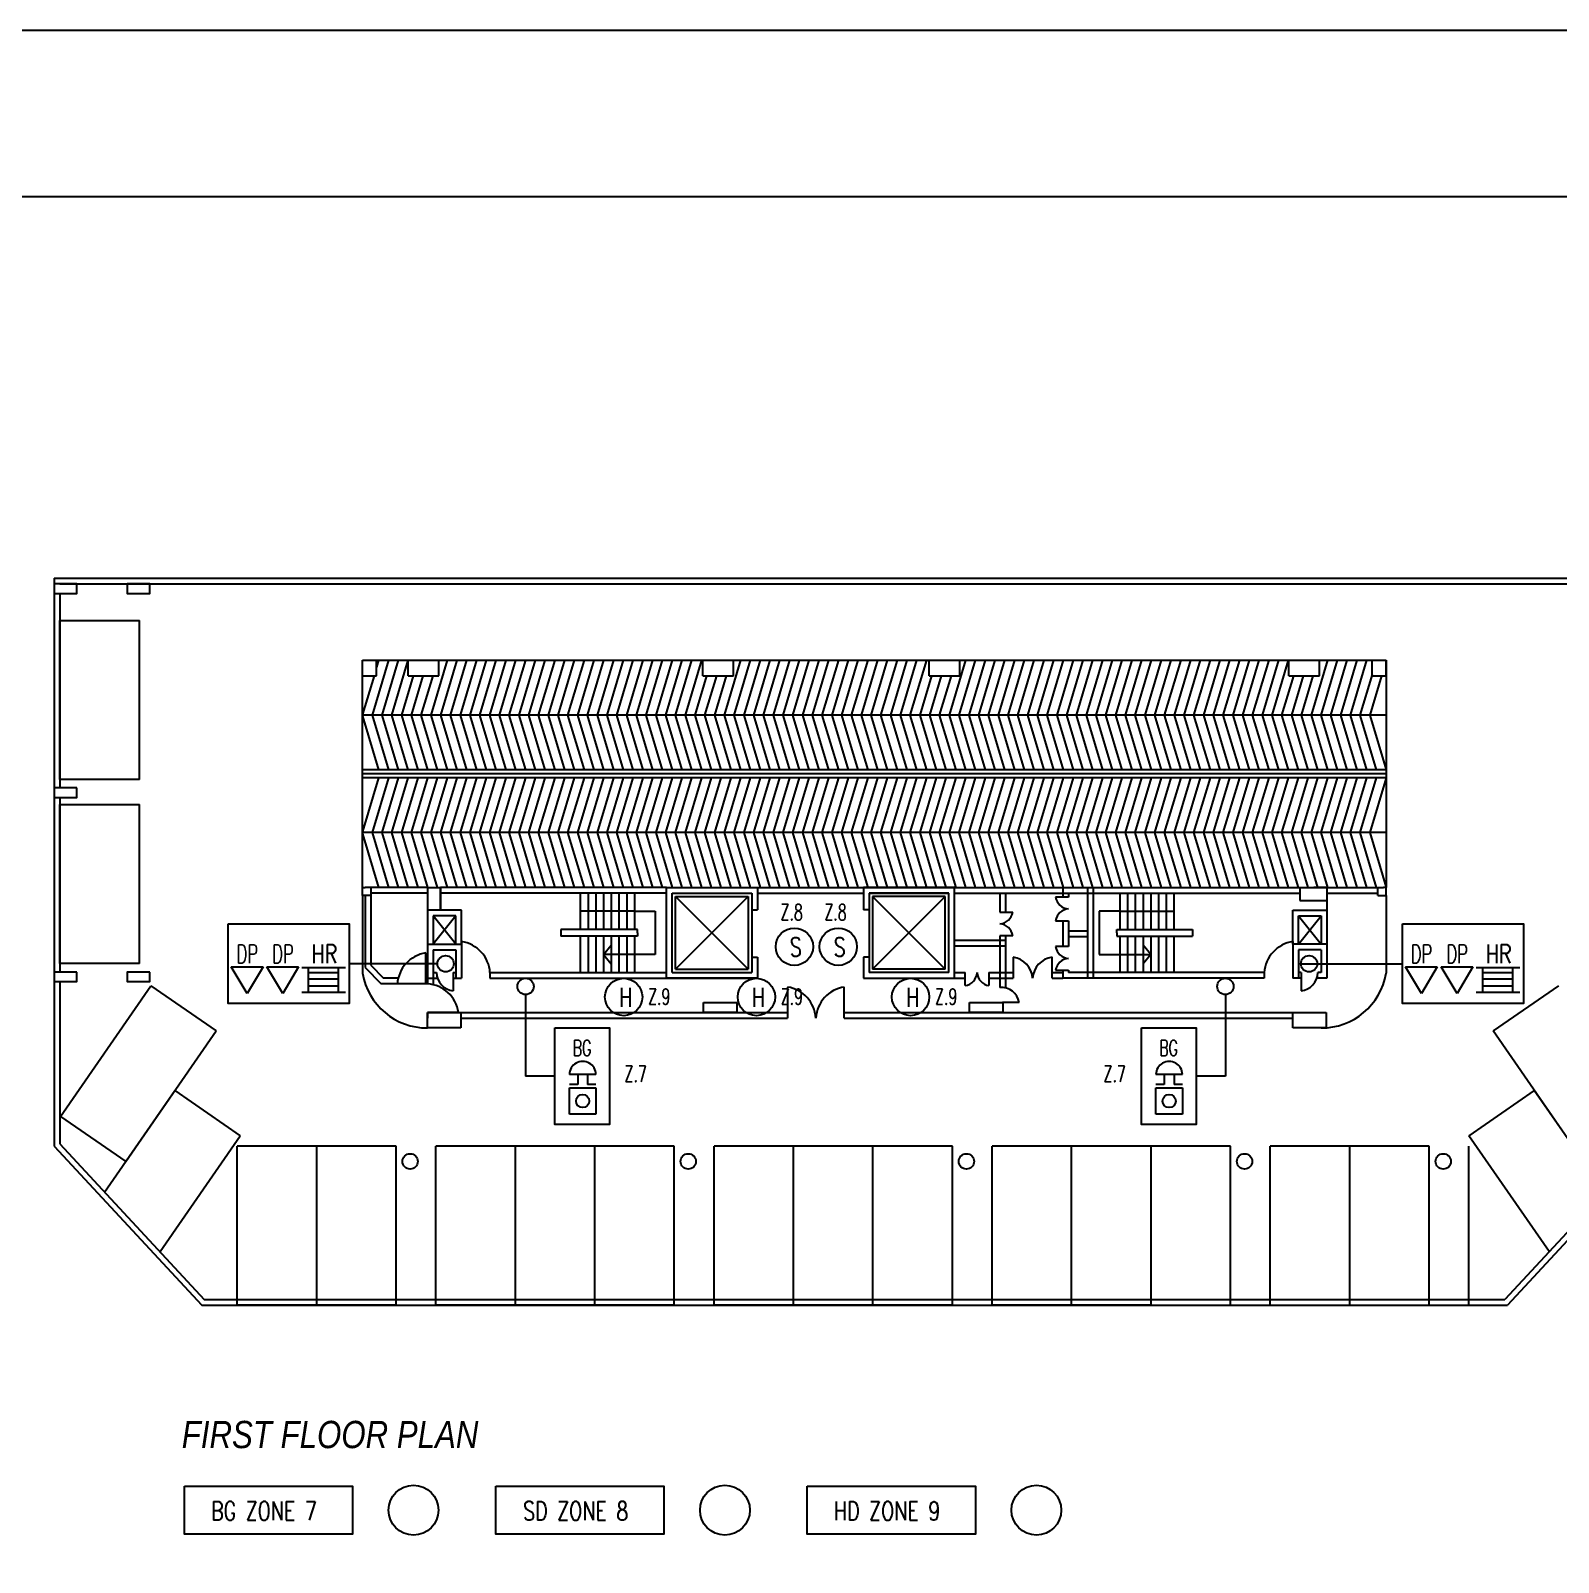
# Model space of a CAD drawing. Extents: x -212 to 1123, y -167 to 326.
# Drawn here: x 516.6 to 700.5, y 74 to 258.3 of the extents above; entities that cross this region are included whole.
import ezdxf

# ---------------------------------------------------------------- set-up
doc = ezdxf.new("R2010")
doc.units = 0
doc.layers.get('0').update_dxf_attribs({"linetype": 'CONTINUOUS'})
for name, color, linetype in [('BUILD', 8, 'CONTINUOUS'), ('FAPOINT', 1, 'CONTINUOUS'), ('FF_GRID_LINE', 8, 'CONTINUOUS'), ('MIMIC_SIZE', 7, 'CONTINUOUS'), ('TEXT', 8, 'CONTINUOUS')]:
    doc.layers.add(name, color=color, linetype=linetype)
doc.styles.add('ARIAL_NARROW_ITALIC', font='ARIALNI.TTF')
doc.styles.add('BADAI', font='romans.shx', dxfattribs={"width": 0.65})
doc.styles.add('PLOT02__REVB$0$NARROW', font='SIMPLEX', dxfattribs={"width": 0.75})

# ---------------------------------------------------------------- blocks, each defined once
blk = doc.blocks.new('D-433-1_MIMIC_SIZE_900_X_1')
at = {"layer": 'MIMIC_SIZE'}
for points in [[(3.62, 53.07), (868.62, 53.07), (868.62, 478.07), (3.62, 478.07)], [(23.62, 73.07), (848.62, 73.07), (848.62, 458.07), (23.62, 458.07)]]:
    blk.add_lwpolyline(points, close=True, dxfattribs=at)

msp = doc.modelspace()

# ---------------------------------------------------------------- linework, layer by layer
at = {"color": 1}
for p, q in [((540.727, 145.632, 16734.629), (544.545, 145.643, 16734.629)), ((544.545, 145.643, 16734.629), (542.632, 142.456, 16734.629)), ((545.02, 145.632, 16734.629), (548.838, 145.643, 16734.629)), ((548.838, 145.643, 16734.629), (546.926, 142.456, 16734.629)), ((682.096, 145.632, 16734.629), (685.914, 145.643, 16734.629)), ((685.914, 145.643, 16734.629), (684.001, 142.456, 16734.629)), ((686.389, 145.632, 16734.629), (690.207, 145.643, 16734.629)), ((690.207, 145.643, 16734.629), (688.295, 142.456, 16734.629)), ((542.632, 142.456, 16734.629), (540.727, 145.632, 16734.629)), ((546.926, 142.456, 16734.629), (545.02, 145.632, 16734.629)), ((684.001, 142.456, 16734.629), (682.096, 145.632, 16734.629)), ((688.295, 142.456, 16734.629), (686.389, 145.632, 16734.629)), ((581.432, 127.908, 16734.629), (581.435, 131.09, 16734.629)), ((582.43, 131.486, 16734.629), (581.435, 131.487, 16734.629)), ((581.435, 131.09, 16734.629), (584.616, 131.086, 16734.629)), ((584.618, 132.677, 16734.629), (581.437, 132.68, 16734.629)), ((582.431, 132.679, 16734.629), (582.43, 131.486, 16734.629)), ((583.624, 132.678, 16734.629), (583.623, 131.485, 16734.629)), ((584.617, 131.484, 16734.629), (583.623, 131.485, 16734.629)), ((584.616, 131.086, 16734.629), (584.613, 127.905, 16734.629)), ((652.048, 127.908, 16734.629), (652.051, 131.09, 16734.629)), ((653.045, 131.486, 16734.629), (652.051, 131.487, 16734.629)), ((652.051, 131.09, 16734.629), (655.232, 131.086, 16734.629)), ((655.234, 132.677, 16734.629), (652.053, 132.68, 16734.629)), ((653.047, 132.679, 16734.629), (653.045, 131.486, 16734.629)), ((654.24, 132.678, 16734.629), (654.239, 131.485, 16734.629)), ((655.233, 131.484, 16734.629), (654.239, 131.485, 16734.629)), ((655.232, 131.086, 16734.629), (655.229, 127.905, 16734.629))]:
    msp.add_line(p, q, dxfattribs=at)
for points in [[(540.36, 150.818), (554.921, 150.818), (554.921, 141.216), (540.36, 141.216)], [(681.73, 150.818), (696.29, 150.818), (696.29, 141.216), (681.73, 141.216)], [(579.677, 138.309), (586.268, 138.309), (586.268, 126.668), (579.677, 126.668)], [(650.293, 138.309), (656.884, 138.309), (656.884, 126.668), (650.293, 126.668)]]:
    msp.add_lwpolyline(points, close=True, dxfattribs=at)
at = {"color": 7, "linetype": 'BYBLOCK'}
for points in [[(535.079, 83.144), (555.328, 83.144), (555.328, 77.358), (535.079, 77.358)], [(572.573, 83.144), (592.822, 83.144), (592.822, 77.358), (572.573, 77.358)], [(610.067, 83.144), (630.316, 83.144), (630.316, 77.358), (610.067, 77.358)]]:
    msp.add_lwpolyline(points, close=True, dxfattribs=at)
at = {"color": 1, "linetype": 'BYBLOCK'}
for centre, radius in [((608.52, 148.07), 2.25), ((613.799, 148.07), 2.25), ((566.535, 146.017), 0.982), ((670.48, 146.017), 0.982), ((576.156, 143.286), 0.982), ((587.967, 142.018), 2.25), ((603.948, 142.018), 2.25), ((622.515, 142.018), 2.25), ((660.405, 143.286), 0.982), ((562.665, 80.251), 3), ((600.159, 80.251), 3), ((637.653, 80.251), 3)]:
    msp.add_circle(centre, radius, dxfattribs=at)
at = {"color": 1}
for centre in [(583.024, 129.497, 16734.629), (653.64, 129.497, 16734.629)]:
    msp.add_circle(centre, 0.795, dxfattribs=at)
for centre in [(583.027, 132.679, 16734.629), (653.643, 132.679, 16734.629)]:
    msp.add_arc(centre, 1.591, 359.93967, 179.93967, dxfattribs=at)
at = {"layer": 'FAPOINT', "color": 1, "linetype": 'BYBLOCK'}
for p, q in [((549.239, 145.572, 16734.629), (554.497, 145.572, 16734.629)), ((550.022, 142.602, 16734.629), (550.022, 145.572, 16734.629)), ((550.022, 144.963, 16734.629), (553.647, 144.963, 16734.629)), ((550.022, 144.197, 16734.629), (553.647, 144.197, 16734.629)), ((553.647, 142.602, 16734.629), (553.647, 145.572, 16734.629)), ((690.608, 145.572, 16734.629), (695.866, 145.572, 16734.629)), ((691.391, 142.602, 16734.629), (691.391, 145.572, 16734.629)), ((691.391, 144.963, 16734.629), (695.016, 144.963, 16734.629)), ((691.391, 144.197, 16734.629), (695.016, 144.197, 16734.629)), ((695.016, 142.602, 16734.629), (695.016, 145.572, 16734.629)), ((549.239, 142.602, 16734.629), (554.497, 142.602, 16734.629)), ((550.022, 143.368, 16734.629), (553.647, 143.368, 16734.629)), ((690.608, 142.602, 16734.629), (695.866, 142.602, 16734.629)), ((691.391, 143.368, 16734.629), (695.016, 143.368, 16734.629))]:
    msp.add_line(p, q, dxfattribs=at)
at = {"layer": 'FF_GRID_LINE', "color": 1}
for p, q in [((584.613, 127.905, 16734.629), (581.432, 127.908, 16734.629)), ((655.229, 127.905, 16734.629), (652.048, 127.908, 16734.629))]:
    msp.add_line(p, q, dxfattribs=at)
at = {"layer": 'MIMIC_SIZE'}
for p, q in [((519.413, 192.418), (519.413, 124.078)), ((519.413, 192.418), (712.131, 192.418)), ((520.097, 191.734), (711.448, 191.734)), ((520.097, 190.585), (520.097, 167.172)), ((520.097, 190.585), (520.097, 167.172)), ((520.097, 168.209), (520.097, 187.344)), ((520.097, 187.344), (529.664, 187.344)), ((529.664, 168.209), (529.664, 187.344)), ((529.664, 168.209), (529.664, 187.344)), ((529.664, 168.209), (529.664, 187.344)), ((556.532, 155.202), (556.532, 182.538)), ((556.532, 182.538), (679.753, 182.538)), ((559.643, 182.538), (557.673, 175.943)), ((558.466, 182.538), (558.222, 181.721)), ((558.222, 180.681), (558.222, 182.538)), ((560.821, 182.538), (558.85, 175.943)), ((561.999, 182.538), (560.028, 175.943)), ((561.999, 182.538), (560.028, 175.943)), ((562.017, 180.681), (562.017, 182.538)), ((566.709, 182.538), (564.738, 175.943)), ((565.694, 180.681), (565.694, 182.538)), ((567.886, 182.538), (565.915, 175.943)), ((567.886, 182.538), (565.915, 175.943)), ((569.064, 182.538), (567.093, 175.943)), ((570.241, 182.538), (568.271, 175.943)), ((571.419, 182.538), (569.448, 175.943)), ((572.596, 182.538), (570.626, 175.943)), ((573.774, 182.538), (571.803, 175.943)), ((574.952, 182.538), (572.981, 175.943)), ((576.129, 182.538), (574.158, 175.943)), ((577.307, 182.538), (575.336, 175.943)), ((578.484, 182.538), (576.513, 175.943)), ((579.662, 182.538), (577.691, 175.943)), ((579.662, 182.538), (577.691, 175.943)), ((580.839, 182.538), (578.868, 175.943)), ((582.017, 182.538), (580.046, 175.943)), ((583.194, 182.538), (581.224, 175.943)), ((584.372, 182.538), (582.401, 175.943)), ((585.549, 182.538), (583.579, 175.943)), ((585.549, 182.538), (583.579, 175.943)), ((586.727, 182.538), (584.756, 175.943)), ((587.905, 182.538), (585.934, 175.943)), ((589.082, 182.538), (587.111, 175.943)), ((590.26, 182.538), (588.289, 175.943)), ((591.437, 182.538), (589.466, 175.943)), ((592.615, 182.538), (590.644, 175.943)), ((593.792, 182.538), (591.821, 175.943)), ((594.97, 182.538), (592.999, 175.943)), ((596.147, 182.538), (594.176, 175.943)), ((597.325, 182.538), (595.354, 175.943)), ((597.325, 182.538), (595.354, 175.943)), ((597.503, 180.681), (597.503, 182.538)), ((602.035, 182.538), (600.064, 175.943)), ((601.18, 180.681), (601.18, 182.538)), ((603.213, 182.538), (601.242, 175.943)), ((603.213, 182.538), (601.242, 175.943)), ((604.39, 182.538), (602.419, 175.943)), ((605.568, 182.538), (603.597, 175.943)), ((606.745, 182.538), (604.774, 175.943)), ((607.923, 182.538), (605.952, 175.943)), ((609.1, 182.538), (607.129, 175.943)), ((610.278, 182.538), (608.307, 175.943)), ((611.455, 182.538), (609.485, 175.943)), ((612.633, 182.538), (610.662, 175.943)), ((613.811, 182.538), (611.84, 175.943)), ((614.988, 182.538), (613.017, 175.943)), ((614.988, 182.538), (613.017, 175.943)), ((616.166, 182.538), (614.195, 175.943)), ((617.343, 182.538), (615.372, 175.943)), ((618.521, 182.538), (616.55, 175.943)), ((619.698, 182.538), (617.727, 175.943)), ((620.876, 182.538), (618.905, 175.943)), ((620.876, 182.538), (618.905, 175.943)), ((622.053, 182.538), (620.082, 175.943)), ((623.231, 182.538), (621.26, 175.943)), ((624.408, 182.538), (622.438, 175.943)), ((624.757, 180.681), (624.757, 182.538)), ((629.119, 182.538), (627.148, 175.943)), ((630.296, 182.538), (628.325, 175.943)), ((628.434, 180.681), (628.434, 182.538)), ((631.474, 182.538), (629.503, 175.943)), ((632.651, 182.538), (630.68, 175.943)), ((632.651, 182.538), (630.68, 175.943)), ((633.829, 182.538), (631.858, 175.943)), ((635.006, 182.538), (633.035, 175.943)), ((636.184, 182.538), (634.213, 175.943)), ((637.361, 182.538), (635.391, 175.943)), ((638.539, 182.538), (636.568, 175.943)), ((638.539, 182.538), (636.568, 175.943)), ((639.716, 182.538), (637.746, 175.943)), ((640.894, 182.538), (638.923, 175.943)), ((642.072, 182.538), (640.101, 175.943)), ((643.249, 182.538), (641.278, 175.943)), ((644.427, 182.538), (642.456, 175.943)), ((645.604, 182.538), (643.633, 175.943)), ((646.782, 182.538), (644.811, 175.943)), ((647.959, 182.538), (645.988, 175.943)), ((649.137, 182.538), (647.166, 175.943)), ((650.314, 182.538), (648.344, 175.943)), ((650.314, 182.538), (648.344, 175.943)), ((651.492, 182.538), (649.521, 175.943)), ((652.669, 182.538), (650.699, 175.943)), ((653.847, 182.538), (651.876, 175.943)), ((655.025, 182.538), (653.054, 175.943)), ((656.202, 182.538), (654.231, 175.943)), ((656.202, 182.538), (654.231, 175.943)), ((657.38, 182.538), (655.409, 175.943)), ((658.557, 182.538), (656.586, 175.943)), ((659.735, 182.538), (657.764, 175.943)), ((660.912, 182.538), (658.941, 175.943)), ((662.09, 182.538), (660.119, 175.943)), ((663.267, 182.538), (661.297, 175.943)), ((664.445, 182.538), (662.474, 175.943)), ((665.622, 182.538), (663.652, 175.943)), ((666.8, 182.538), (664.829, 175.943)), ((667.978, 182.538), (666.007, 175.943)), ((667.978, 182.538), (666.007, 175.943)), ((668.057, 180.681), (668.057, 182.538)), ((672.688, 182.538), (670.717, 175.943)), ((671.734, 180.681), (671.734, 182.538)), ((673.865, 182.538), (671.894, 175.943)), ((673.865, 182.538), (671.894, 175.943)), ((675.043, 182.538), (673.072, 175.943)), ((676.22, 182.538), (674.249, 175.943)), ((677.398, 182.538), (675.427, 175.943)), ((678.063, 180.681), (678.063, 182.538)), ((679.753, 182.538), (679.753, 155.202)), ((679.753, 180.681), (679.753, 182.538)), ((556.532, 180.681), (558.222, 180.681)), ((557.911, 180.681), (556.532, 176.067)), ((562.621, 180.681), (561.205, 175.943)), ((562.017, 180.681), (565.694, 180.681)), ((563.799, 180.681), (562.383, 175.943)), ((564.976, 180.681), (563.56, 175.943)), ((597.947, 180.681), (596.532, 175.943)), ((597.503, 180.681), (601.18, 180.681)), ((599.125, 180.681), (597.709, 175.943)), ((600.302, 180.681), (598.887, 175.943)), ((625.031, 180.681), (623.615, 175.943)), ((624.757, 180.681), (628.434, 180.681)), ((626.208, 180.681), (624.793, 175.943)), ((627.386, 180.681), (625.97, 175.943)), ((668.6, 180.681), (667.184, 175.943)), ((668.057, 180.681), (671.734, 180.681)), ((669.778, 180.681), (668.362, 175.943)), ((670.955, 180.681), (669.539, 175.943)), ((678.063, 180.825), (676.605, 175.943)), ((679.198, 180.681), (677.782, 175.943)), ((678.063, 180.681), (679.753, 180.681)), ((679.753, 175.943), (556.532, 175.943)), ((556.532, 175.82), (558.466, 169.349)), ((557.673, 175.943), (559.643, 169.349)), ((558.85, 175.943), (560.821, 169.349)), ((560.028, 175.943), (561.999, 169.349)), ((560.028, 175.943), (561.999, 169.349)), ((561.205, 175.943), (563.176, 169.349)), ((562.383, 175.943), (564.354, 169.349)), ((563.56, 175.943), (565.531, 169.349)), ((564.738, 175.943), (566.709, 169.349)), ((565.915, 175.943), (567.886, 169.349)), ((565.915, 175.943), (567.886, 169.349)), ((567.093, 175.943), (569.064, 169.349)), ((568.271, 175.943), (570.241, 169.349)), ((569.448, 175.943), (571.419, 169.349)), ((570.626, 175.943), (572.596, 169.349)), ((571.803, 175.943), (573.774, 169.349)), ((572.981, 175.943), (574.952, 169.349)), ((574.158, 175.943), (576.129, 169.349)), ((575.336, 175.943), (577.307, 169.349)), ((576.513, 175.943), (578.484, 169.349)), ((577.691, 175.943), (579.662, 169.349)), ((577.691, 175.943), (579.662, 169.349)), ((578.868, 175.943), (580.839, 169.349)), ((580.046, 175.943), (582.017, 169.349)), ((581.224, 175.943), (583.194, 169.349)), ((582.401, 175.943), (584.372, 169.349)), ((583.579, 175.943), (585.549, 169.349)), ((583.579, 175.943), (585.549, 169.349)), ((584.756, 175.943), (586.727, 169.349)), ((585.934, 175.943), (587.905, 169.349)), ((587.111, 175.943), (589.082, 169.349)), ((588.289, 175.943), (590.26, 169.349)), ((589.466, 175.943), (591.437, 169.349)), ((590.644, 175.943), (592.615, 169.349)), ((591.821, 175.943), (593.792, 169.349)), ((592.999, 175.943), (594.97, 169.349)), ((594.176, 175.943), (596.147, 169.349)), ((595.354, 175.943), (597.325, 169.349)), ((595.354, 175.943), (597.325, 169.349)), ((596.532, 175.943), (598.502, 169.349)), ((597.709, 175.943), (599.68, 169.349)), ((598.887, 175.943), (600.858, 169.349)), ((600.064, 175.943), (602.035, 169.349)), ((601.242, 175.943), (603.213, 169.349)), ((601.242, 175.943), (603.213, 169.349)), ((602.419, 175.943), (604.39, 169.349)), ((603.597, 175.943), (605.568, 169.349)), ((604.774, 175.943), (606.745, 169.349)), ((605.952, 175.943), (607.923, 169.349)), ((607.129, 175.943), (609.1, 169.349)), ((608.307, 175.943), (610.278, 169.349)), ((609.485, 175.943), (611.455, 169.349)), ((610.662, 175.943), (612.633, 169.349)), ((611.84, 175.943), (613.811, 169.349)), ((613.017, 175.943), (614.988, 169.349)), ((613.017, 175.943), (614.988, 169.349)), ((614.195, 175.943), (616.166, 169.349)), ((615.372, 175.943), (617.343, 169.349)), ((616.55, 175.943), (618.521, 169.349)), ((617.727, 175.943), (619.698, 169.349)), ((618.905, 175.943), (620.876, 169.349)), ((618.905, 175.943), (620.876, 169.349)), ((620.082, 175.943), (622.053, 169.349)), ((621.26, 175.943), (623.231, 169.349)), ((622.438, 175.943), (624.408, 169.349)), ((623.615, 175.943), (625.586, 169.349)), ((624.793, 175.943), (626.763, 169.349)), ((625.97, 175.943), (627.941, 169.349)), ((627.148, 175.943), (629.119, 169.349)), ((628.325, 175.943), (630.296, 169.349)), ((629.503, 175.943), (631.474, 169.349)), ((630.68, 175.943), (632.651, 169.349)), ((630.68, 175.943), (632.651, 169.349)), ((631.858, 175.943), (633.829, 169.349)), ((633.035, 175.943), (635.006, 169.349)), ((634.213, 175.943), (636.184, 169.349)), ((635.391, 175.943), (637.361, 169.349)), ((636.568, 175.943), (638.539, 169.349)), ((636.568, 175.943), (638.539, 169.349)), ((637.746, 175.943), (639.716, 169.349)), ((638.923, 175.943), (640.894, 169.349)), ((640.101, 175.943), (642.072, 169.349)), ((641.278, 175.943), (643.249, 169.349)), ((642.456, 175.943), (644.427, 169.349)), ((643.633, 175.943), (645.604, 169.349)), ((644.811, 175.943), (646.782, 169.349)), ((645.988, 175.943), (647.959, 169.349)), ((647.166, 175.943), (649.137, 169.349)), ((648.344, 175.943), (650.314, 169.349)), ((648.344, 175.943), (650.314, 169.349)), ((649.521, 175.943), (651.492, 169.349)), ((650.699, 175.943), (652.669, 169.349)), ((651.876, 175.943), (653.847, 169.349)), ((653.054, 175.943), (655.025, 169.349)), ((654.231, 175.943), (656.202, 169.349)), ((654.231, 175.943), (656.202, 169.349)), ((655.409, 175.943), (657.38, 169.349)), ((656.586, 175.943), (658.557, 169.349)), ((657.764, 175.943), (659.735, 169.349)), ((658.941, 175.943), (660.912, 169.349)), ((660.119, 175.943), (662.09, 169.349)), ((661.297, 175.943), (663.267, 169.349)), ((662.474, 175.943), (664.445, 169.349)), ((663.652, 175.943), (665.622, 169.349)), ((664.829, 175.943), (666.8, 169.349)), ((666.007, 175.943), (667.978, 169.349)), ((666.007, 175.943), (667.978, 169.349)), ((667.184, 175.943), (669.155, 169.349)), ((668.362, 175.943), (670.333, 169.349)), ((669.539, 175.943), (671.51, 169.349)), ((670.717, 175.943), (672.688, 169.349)), ((671.894, 175.943), (673.865, 169.349)), ((671.894, 175.943), (673.865, 169.349)), ((673.072, 175.943), (675.043, 169.349)), ((674.249, 175.943), (676.22, 169.349)), ((675.427, 175.943), (677.398, 169.349)), ((676.605, 175.943), (678.575, 169.349)), ((677.782, 175.943), (679.753, 169.349)), ((529.664, 168.209), (520.097, 168.209)), ((679.753, 169.349), (556.532, 169.349)), ((679.753, 168.87), (556.532, 168.87)), ((679.753, 168.392), (556.532, 168.392)), ((558.466, 168.392), (556.532, 161.92)), ((559.643, 168.392), (557.673, 161.797)), ((560.821, 168.392), (558.85, 161.797)), ((561.999, 168.392), (560.028, 161.797)), ((561.999, 168.392), (560.028, 161.797)), ((563.176, 168.392), (561.205, 161.797)), ((564.354, 168.392), (562.383, 161.797)), ((565.531, 168.392), (563.56, 161.797)), ((566.709, 168.392), (564.738, 161.797)), ((567.886, 168.392), (565.915, 161.797)), ((567.886, 168.392), (565.915, 161.797)), ((569.064, 168.392), (567.093, 161.797)), ((570.241, 168.392), (568.271, 161.797)), ((571.419, 168.392), (569.448, 161.797)), ((572.596, 168.392), (570.626, 161.797)), ((573.774, 168.392), (571.803, 161.797)), ((574.952, 168.392), (572.981, 161.797)), ((576.129, 168.392), (574.158, 161.797)), ((577.307, 168.392), (575.336, 161.797)), ((578.484, 168.392), (576.513, 161.797)), ((579.662, 168.392), (577.691, 161.797)), ((579.662, 168.392), (577.691, 161.797)), ((580.839, 168.392), (578.868, 161.797)), ((582.017, 168.392), (580.046, 161.797)), ((583.194, 168.392), (581.224, 161.797)), ((584.372, 168.392), (582.401, 161.797)), ((585.549, 168.392), (583.579, 161.797)), ((585.549, 168.392), (583.579, 161.797)), ((586.727, 168.392), (584.756, 161.797)), ((587.905, 168.392), (585.934, 161.797)), ((589.082, 168.392), (587.111, 161.797)), ((590.26, 168.392), (588.289, 161.797)), ((591.437, 168.392), (589.466, 161.797)), ((592.615, 168.392), (590.644, 161.797)), ((593.792, 168.392), (591.821, 161.797)), ((594.97, 168.392), (592.999, 161.797)), ((596.147, 168.392), (594.176, 161.797)), ((597.325, 168.392), (595.354, 161.797)), ((597.325, 168.392), (595.354, 161.797)), ((598.502, 168.392), (596.532, 161.797)), ((599.68, 168.392), (597.709, 161.797)), ((600.858, 168.392), (598.887, 161.797)), ((602.035, 168.392), (600.064, 161.797)), ((603.213, 168.392), (601.242, 161.797)), ((603.213, 168.392), (601.242, 161.797)), ((604.39, 168.392), (602.419, 161.797)), ((605.568, 168.392), (603.597, 161.797)), ((606.745, 168.392), (604.774, 161.797)), ((607.923, 168.392), (605.952, 161.797)), ((609.1, 168.392), (607.129, 161.797)), ((610.278, 168.392), (608.307, 161.797)), ((611.455, 168.392), (609.485, 161.797)), ((612.633, 168.392), (610.662, 161.797)), ((613.811, 168.392), (611.84, 161.797)), ((614.988, 168.392), (613.017, 161.797)), ((614.988, 168.392), (613.017, 161.797)), ((616.166, 168.392), (614.195, 161.797)), ((617.343, 168.392), (615.372, 161.797)), ((618.521, 168.392), (616.55, 161.797)), ((619.698, 168.392), (617.727, 161.797)), ((620.876, 168.392), (618.905, 161.797)), ((620.876, 168.392), (618.905, 161.797)), ((622.053, 168.392), (620.082, 161.797)), ((623.231, 168.392), (621.26, 161.797)), ((624.408, 168.392), (622.438, 161.797)), ((625.586, 168.392), (623.615, 161.797)), ((626.763, 168.392), (624.793, 161.797)), ((627.941, 168.392), (625.97, 161.797)), ((629.119, 168.392), (627.148, 161.797)), ((630.296, 168.392), (628.325, 161.797)), ((631.474, 168.392), (629.503, 161.797)), ((632.651, 168.392), (630.68, 161.797)), ((632.651, 168.392), (630.68, 161.797)), ((633.829, 168.392), (631.858, 161.797)), ((635.006, 168.392), (633.035, 161.797)), ((636.184, 168.392), (634.213, 161.797)), ((637.361, 168.392), (635.391, 161.797)), ((638.539, 168.392), (636.568, 161.797)), ((638.539, 168.392), (636.568, 161.797)), ((639.716, 168.392), (637.746, 161.797)), ((640.894, 168.392), (638.923, 161.797)), ((642.072, 168.392), (640.101, 161.797)), ((643.249, 168.392), (641.278, 161.797)), ((644.427, 168.392), (642.456, 161.797)), ((645.604, 168.392), (643.633, 161.797)), ((646.782, 168.392), (644.811, 161.797)), ((647.959, 168.392), (645.988, 161.797)), ((649.137, 168.392), (647.166, 161.797)), ((650.314, 168.392), (648.344, 161.797)), ((650.314, 168.392), (648.344, 161.797)), ((651.492, 168.392), (649.521, 161.797)), ((652.669, 168.392), (650.699, 161.797)), ((653.847, 168.392), (651.876, 161.797)), ((655.025, 168.392), (653.054, 161.797)), ((656.202, 168.392), (654.231, 161.797)), ((656.202, 168.392), (654.231, 161.797)), ((657.38, 168.392), (655.409, 161.797)), ((658.557, 168.392), (656.586, 161.797)), ((659.735, 168.392), (657.764, 161.797)), ((660.912, 168.392), (658.941, 161.797)), ((662.09, 168.392), (660.119, 161.797)), ((663.267, 168.392), (661.297, 161.797)), ((664.445, 168.392), (662.474, 161.797)), ((665.622, 168.392), (663.652, 161.797)), ((666.8, 168.392), (664.829, 161.797)), ((667.978, 168.392), (666.007, 161.797)), ((667.978, 168.392), (666.007, 161.797)), ((669.155, 168.392), (667.184, 161.797)), ((670.333, 168.392), (668.362, 161.797)), ((671.51, 168.392), (669.539, 161.797)), ((672.688, 168.392), (670.717, 161.797)), ((673.865, 168.392), (671.894, 161.797)), ((673.865, 168.392), (671.894, 161.797)), ((675.043, 168.392), (673.072, 161.797)), ((676.22, 168.392), (674.249, 161.797)), ((677.398, 168.392), (675.427, 161.797)), ((678.575, 168.392), (676.605, 161.797)), ((679.753, 168.392), (677.782, 161.797)), ((679.753, 168.392), (679.753, 155.202)), ((520.097, 166.014), (520.097, 151.762)), ((520.097, 166.014), (520.097, 145.022)), ((520.097, 146.059), (520.097, 165.194)), ((520.097, 165.194), (529.664, 165.194)), ((529.664, 146.059), (529.664, 165.194)), ((529.664, 146.059), (529.664, 165.194)), ((529.664, 146.059), (529.664, 165.194)), ((679.753, 161.797), (556.532, 161.797)), ((556.532, 161.674), (558.466, 155.202)), ((557.673, 161.797), (559.643, 155.202)), ((558.85, 161.797), (560.821, 155.202)), ((560.028, 161.797), (561.999, 155.202)), ((560.028, 161.797), (561.999, 155.202)), ((561.205, 161.797), (563.176, 155.202)), ((562.383, 161.797), (564.354, 155.202)), ((563.56, 161.797), (565.531, 155.202)), ((564.738, 161.797), (566.709, 155.202)), ((565.915, 161.797), (567.886, 155.202)), ((565.915, 161.797), (567.886, 155.202)), ((567.093, 161.797), (569.064, 155.202)), ((568.271, 161.797), (570.241, 155.202)), ((569.448, 161.797), (571.419, 155.202)), ((570.626, 161.797), (572.596, 155.202)), ((571.803, 161.797), (573.774, 155.202)), ((572.981, 161.797), (574.952, 155.202)), ((574.158, 161.797), (576.129, 155.202)), ((575.336, 161.797), (577.307, 155.202)), ((576.513, 161.797), (578.484, 155.202)), ((577.691, 161.797), (579.662, 155.202)), ((577.691, 161.797), (579.662, 155.202)), ((578.868, 161.797), (580.839, 155.202)), ((580.046, 161.797), (582.017, 155.202)), ((581.224, 161.797), (583.194, 155.202)), ((582.401, 161.797), (584.372, 155.202)), ((583.579, 161.797), (585.549, 155.202)), ((583.579, 161.797), (585.549, 155.202)), ((584.756, 161.797), (586.727, 155.202)), ((585.934, 161.797), (587.905, 155.202)), ((587.111, 161.797), (589.082, 155.202)), ((588.289, 161.797), (590.26, 155.202)), ((589.466, 161.797), (591.437, 155.202)), ((590.644, 161.797), (592.615, 155.202)), ((591.821, 161.797), (593.792, 155.202)), ((592.999, 161.797), (594.97, 155.202)), ((594.176, 161.797), (596.147, 155.202)), ((595.354, 161.797), (597.325, 155.202)), ((595.354, 161.797), (597.325, 155.202)), ((596.532, 161.797), (598.502, 155.202)), ((597.709, 161.797), (599.68, 155.202)), ((598.887, 161.797), (600.858, 155.202)), ((600.064, 161.797), (602.035, 155.202)), ((601.242, 161.797), (603.213, 155.202)), ((601.242, 161.797), (603.213, 155.202)), ((602.419, 161.797), (604.39, 155.202)), ((603.597, 161.797), (605.568, 155.202)), ((604.774, 161.797), (606.745, 155.202)), ((605.952, 161.797), (607.923, 155.202)), ((607.129, 161.797), (609.1, 155.202)), ((608.307, 161.797), (610.278, 155.202)), ((609.485, 161.797), (611.455, 155.202)), ((610.662, 161.797), (612.633, 155.202)), ((611.84, 161.797), (613.811, 155.202)), ((613.017, 161.797), (614.988, 155.202)), ((613.017, 161.797), (614.988, 155.202)), ((614.195, 161.797), (616.166, 155.202)), ((615.372, 161.797), (617.343, 155.202)), ((616.55, 161.797), (618.521, 155.202)), ((617.727, 161.797), (619.698, 155.202)), ((618.905, 161.797), (620.876, 155.202)), ((618.905, 161.797), (620.876, 155.202)), ((620.082, 161.797), (622.053, 155.202)), ((621.26, 161.797), (623.231, 155.202)), ((622.438, 161.797), (624.408, 155.202)), ((623.615, 161.797), (625.586, 155.202)), ((624.793, 161.797), (626.763, 155.202)), ((625.97, 161.797), (627.941, 155.202)), ((627.148, 161.797), (629.119, 155.202)), ((628.325, 161.797), (630.296, 155.202)), ((629.503, 161.797), (631.474, 155.202)), ((630.68, 161.797), (632.651, 155.202)), ((630.68, 161.797), (632.651, 155.202)), ((631.858, 161.797), (633.829, 155.202)), ((633.035, 161.797), (635.006, 155.202)), ((634.213, 161.797), (636.184, 155.202)), ((635.391, 161.797), (637.361, 155.202)), ((636.568, 161.797), (638.539, 155.202)), ((636.568, 161.797), (638.539, 155.202)), ((637.746, 161.797), (639.716, 155.202)), ((638.923, 161.797), (640.894, 155.202)), ((640.101, 161.797), (642.072, 155.202)), ((641.278, 161.797), (643.249, 155.202)), ((642.456, 161.797), (644.427, 155.202)), ((643.633, 161.797), (645.604, 155.202)), ((644.811, 161.797), (646.782, 155.202)), ((645.988, 161.797), (647.959, 155.202)), ((647.166, 161.797), (649.137, 155.202)), ((648.344, 161.797), (650.314, 155.202)), ((648.344, 161.797), (650.314, 155.202)), ((649.521, 161.797), (651.492, 155.202)), ((650.699, 161.797), (652.669, 155.202)), ((651.876, 161.797), (653.847, 155.202)), ((653.054, 161.797), (655.025, 155.202)), ((654.231, 161.797), (656.202, 155.202)), ((654.231, 161.797), (656.202, 155.202)), ((655.409, 161.797), (657.38, 155.202)), ((656.586, 161.797), (658.557, 155.202)), ((657.764, 161.797), (659.735, 155.202)), ((658.941, 161.797), (660.912, 155.202)), ((660.119, 161.797), (662.09, 155.202)), ((661.297, 161.797), (663.267, 155.202)), ((662.474, 161.797), (664.445, 155.202)), ((663.652, 161.797), (665.622, 155.202)), ((664.829, 161.797), (666.8, 155.202)), ((666.007, 161.797), (667.978, 155.202)), ((666.007, 161.797), (667.978, 155.202)), ((667.184, 161.797), (669.155, 155.202)), ((668.362, 161.797), (670.333, 155.202)), ((669.539, 161.797), (671.51, 155.202)), ((670.717, 161.797), (672.688, 155.202)), ((671.894, 161.797), (673.865, 155.202)), ((671.894, 161.797), (673.865, 155.202)), ((673.072, 161.797), (675.043, 155.202)), ((674.249, 161.797), (676.22, 155.202)), ((675.427, 161.797), (677.398, 155.202)), ((676.605, 161.797), (678.575, 155.202)), ((677.782, 161.797), (679.753, 155.202)), ((556.532, 154.218), (556.532, 155.202)), ((556.532, 155.202), (556.837, 155.202)), ((564.354, 155.202), (556.837, 155.202)), ((557.52, 155.202), (557.52, 145.861)), ((564.354, 155.202), (565.899, 155.202)), ((564.354, 155.202), (564.354, 143.585)), ((593.129, 155.202), (565.899, 155.202)), ((565.899, 155.202), (565.899, 152.484)), ((565.899, 152.583), (565.899, 155.202)), ((593.129, 144.268), (593.129, 155.202)), ((593.129, 155.202), (604.063, 155.202)), ((603.38, 155.202), (608.313, 155.202)), ((604.063, 155.202), (604.063, 152.508)), ((608.313, 155.202), (630.644, 155.202)), ((627.784, 155.202), (616.85, 155.202)), ((616.85, 155.202), (616.85, 152.508)), ((627.784, 144.268), (627.784, 155.202)), ((630.644, 155.202), (672.614, 155.202)), ((640.84, 155.202), (672.614, 155.202)), ((640.84, 155.202), (640.84, 154.045)), ((643.839, 144.268), (643.839, 155.202)), ((644.523, 144.268), (644.523, 155.202)), ((669.371, 155.202), (669.371, 153.623)), ((672.614, 155.202), (671.069, 155.202)), ((671.931, 155.202), (679.448, 155.202)), ((672.614, 155.202), (672.614, 144.268)), ((678.765, 154.218), (678.765, 155.202)), ((679.753, 155.202), (679.448, 155.202)), ((679.753, 154.218), (679.753, 155.202)), ((557.52, 154.218), (556.532, 154.218)), ((556.532, 154.218), (556.532, 144.871)), ((556.837, 154.218), (556.837, 147.685)), ((564.354, 154.519), (557.52, 154.519)), ((593.129, 154.519), (565.899, 154.519)), ((582.749, 154.519), (582.749, 150.145)), ((583.68, 154.519), (583.68, 150.145)), ((584.611, 154.519), (584.611, 150.145)), ((585.542, 154.519), (585.542, 150.145)), ((586.473, 154.519), (586.473, 150.145)), ((587.404, 154.519), (587.404, 150.145)), ((588.335, 154.519), (588.335, 150.145)), ((589.266, 154.519), (589.266, 150.145)), ((593.812, 144.951), (593.812, 154.519)), ((593.812, 154.519), (603.38, 154.519)), ((594.222, 145.361), (594.222, 154.109)), ((594.222, 154.109), (602.97, 154.109)), ((602.97, 154.109), (594.222, 145.361)), ((602.97, 145.361), (594.222, 154.109)), ((602.97, 154.109), (602.97, 145.361)), ((603.38, 154.519), (603.38, 144.951)), ((604.063, 154.519), (608.313, 154.519)), ((608.313, 154.519), (616.85, 154.519)), ((617.533, 154.519), (627.101, 154.519)), ((627.101, 154.519), (617.533, 154.519)), ((617.533, 154.519), (617.533, 144.951)), ((626.691, 154.109), (617.943, 154.109)), ((617.943, 154.109), (617.943, 145.361)), ((617.943, 154.109), (626.691, 145.361)), ((617.943, 145.361), (626.691, 154.109)), ((626.691, 145.361), (626.691, 154.109)), ((627.101, 144.951), (627.101, 154.519)), ((627.784, 154.519), (632.808, 154.519)), ((627.784, 154.519), (631.327, 154.519)), ((627.784, 144.268), (627.784, 154.519)), ((629.277, 154.519), (636.111, 154.519)), ((631.327, 154.519), (669.371, 154.519)), ((633.251, 154.519), (633.251, 152.247)), ((633.935, 154.519), (633.935, 152.247)), ((641.524, 154.045), (639.964, 154.045)), ((641.524, 154.519), (669.371, 154.519)), ((641.524, 154.519), (641.524, 154.045)), ((647.702, 154.519), (647.702, 150.145)), ((648.633, 154.519), (648.633, 150.145)), ((649.564, 154.519), (649.564, 150.145)), ((650.495, 154.519), (650.495, 150.145)), ((651.426, 154.519), (651.426, 150.145)), ((652.357, 154.519), (652.357, 150.145)), ((653.288, 154.519), (653.288, 150.145)), ((654.219, 154.519), (654.219, 150.145)), ((669.371, 153.623), (672.614, 153.623)), ((672.614, 154.519), (678.765, 154.519)), ((678.765, 154.218), (679.753, 154.218)), ((679.753, 154.218), (679.753, 144.871)), ((568.454, 152.484), (564.354, 152.484)), ((565.037, 151.8), (565.037, 148.368)), ((567.771, 151.8), (565.037, 151.8)), ((567.771, 151.8), (565.037, 148.368)), ((567.771, 148.368), (565.037, 151.8)), ((567.771, 148.368), (567.771, 151.8)), ((568.454, 148.368), (568.454, 152.484)), ((589.266, 152.332), (582.749, 152.332)), ((589.266, 152.332), (591.745, 152.332)), ((591.745, 152.332), (591.745, 147.138)), ((603.38, 152.508), (604.063, 152.508)), ((617.533, 152.508), (616.85, 152.508)), ((633.251, 152.247), (634.811, 152.247)), ((639.964, 151.191), (641.524, 151.191)), ((640.84, 151.191), (640.84, 148.093)), ((641.524, 151.191), (641.524, 148.093)), ((647.702, 152.332), (645.223, 152.332)), ((645.223, 152.332), (645.223, 147.138)), ((647.702, 152.332), (654.219, 152.332)), ((668.514, 148.368), (668.514, 152.484)), ((668.514, 152.484), (672.614, 152.484)), ((669.197, 148.368), (669.197, 151.8)), ((669.197, 151.8), (671.931, 151.8)), ((669.197, 151.8), (671.931, 148.368)), ((669.197, 148.368), (671.931, 151.8)), ((671.931, 151.8), (671.931, 148.368)), ((580.401, 150.145), (580.401, 149.325)), ((589.634, 150.145), (580.401, 150.145)), ((589.634, 149.735), (589.634, 150.145)), ((589.634, 149.735), (589.634, 149.325)), ((633.251, 149.393), (633.251, 143.155)), ((634.811, 149.393), (633.251, 149.393)), ((633.935, 149.393), (633.935, 143.109)), ((641.524, 149.984), (643.839, 149.984)), ((647.334, 149.735), (647.334, 150.145)), ((647.334, 150.145), (656.44, 150.145)), ((647.334, 149.735), (647.334, 149.325)), ((656.44, 150.145), (656.44, 149.325)), ((556.837, 147.685), (556.837, 145.584)), ((564.354, 148.368), (568.454, 148.368)), ((565.037, 147.685), (565.037, 143.483)), ((565.037, 147.685), (567.771, 147.685)), ((567.771, 147.685), (567.771, 144.268)), ((568.454, 148.685), (568.454, 144.951)), ((568.454, 148.368), (568.454, 144.268)), ((589.634, 149.325), (580.401, 149.325)), ((582.749, 149.325), (582.749, 144.951)), ((583.68, 149.325), (583.68, 144.951)), ((584.611, 149.325), (584.611, 144.951)), ((585.542, 149.325), (585.542, 144.951)), ((585.542, 147.138), (586.473, 148.257)), ((586.473, 149.325), (586.473, 144.951)), ((587.404, 149.325), (587.404, 144.951)), ((588.335, 149.325), (588.335, 144.951)), ((589.266, 149.325), (589.266, 144.951)), ((633.935, 148.813), (627.784, 148.813)), ((633.935, 148.129), (627.784, 148.129)), ((641.524, 148.093), (639.964, 148.093)), ((641.524, 149.3), (643.839, 149.3)), ((647.334, 149.325), (656.44, 149.325)), ((647.702, 149.325), (647.702, 144.951)), ((648.633, 149.325), (648.633, 144.951)), ((649.564, 149.325), (649.564, 144.951)), ((650.495, 149.325), (650.495, 144.951)), ((651.426, 147.138), (650.495, 148.257)), ((651.426, 149.325), (651.426, 144.951)), ((652.357, 149.325), (652.357, 144.951)), ((653.288, 149.325), (653.288, 144.951)), ((654.219, 149.325), (654.219, 144.951)), ((668.514, 148.685), (668.514, 144.951)), ((668.514, 148.685), (668.514, 144.951)), ((668.514, 148.368), (668.514, 144.268)), ((668.514, 148.368), (668.514, 144.268)), ((672.614, 148.368), (668.514, 148.368)), ((672.614, 148.368), (668.514, 148.368)), ((669.197, 147.685), (669.197, 144.268)), ((671.931, 147.685), (669.197, 147.685)), ((671.931, 147.685), (669.197, 147.685)), ((671.931, 147.685), (671.931, 144.951)), ((520.097, 147.168), (520.097, 145.022)), ((529.664, 146.059), (520.097, 146.059)), ((557.52, 145.861), (559.069, 144.268)), ((564.137, 143.585), (564.137, 147.318)), ((591.745, 147.138), (585.542, 147.138)), ((585.542, 147.138), (586.473, 146.019)), ((603.38, 146.82), (604.063, 146.82)), ((604.063, 146.82), (604.063, 144.268)), ((616.85, 146.82), (616.85, 144.268)), ((617.533, 146.82), (616.85, 146.82)), ((634.864, 146.82), (634.864, 144.268)), ((639.535, 144.268), (639.535, 146.82)), ((645.223, 147.138), (651.426, 147.138)), ((651.426, 147.138), (650.495, 146.019)), ((520.097, 143.864), (520.097, 124.346)), ((556.837, 145.584), (558.78, 143.585)), ((560.822, 144.268), (559.069, 144.268)), ((564.354, 144.268), (564.137, 144.268)), ((564.354, 144.268), (565.561, 144.268)), ((565.037, 144.951), (565.416, 144.951)), ((567.439, 144.951), (567.771, 144.951)), ((567.439, 144.951), (567.439, 142.74)), ((567.439, 144.268), (568.454, 144.268)), ((571.871, 144.951), (593.129, 144.951)), ((571.871, 144.951), (571.871, 144.268)), ((571.871, 144.268), (604.063, 144.268)), ((604.063, 144.268), (593.129, 144.268)), ((593.812, 144.951), (603.38, 144.951)), ((594.222, 145.361), (602.97, 145.361)), ((616.85, 144.268), (627.784, 144.268)), ((627.101, 144.951), (617.533, 144.951)), ((626.691, 145.361), (617.943, 145.361)), ((627.784, 144.951), (629.091, 144.951)), ((627.784, 144.268), (629.091, 144.268)), ((629.091, 143.392), (629.091, 144.951)), ((631.945, 144.951), (634.864, 144.951)), ((631.945, 144.951), (631.945, 143.392)), ((631.945, 144.268), (634.864, 144.268)), ((639.535, 144.951), (640.84, 144.951)), ((639.535, 144.268), (640.84, 144.268)), ((639.964, 145.239), (641.524, 145.239)), ((640.84, 145.239), (640.84, 144.268)), ((665.097, 144.268), (640.84, 144.268)), ((641.524, 145.239), (641.524, 144.951)), ((665.097, 144.951), (641.524, 144.951)), ((665.097, 144.951), (665.097, 144.268)), ((669.529, 144.268), (668.514, 144.268)), ((669.529, 144.951), (669.197, 144.951)), ((669.529, 144.951), (669.529, 142.74)), ((672.614, 144.268), (671.408, 144.268)), ((671.931, 144.951), (671.553, 144.951)), ((520.148, 127.649), (531.046, 143.377)), ((531.046, 143.377), (538.91, 137.928)), ((564.354, 143.585), (558.78, 143.585)), ((607.686, 143.218), (607.686, 139.484)), ((614.52, 139.484), (614.52, 143.218)), ((700.498, 143.377), (692.634, 137.928)), ((564.354, 140.168), (564.354, 139.484)), ((564.354, 140.168), (607.686, 140.168)), ((564.354, 138.29), (564.354, 140.168)), ((564.354, 140.168), (568.372, 140.168)), ((568.088, 140.168), (564.354, 140.168)), ((568.372, 140.168), (568.372, 138.29)), ((597.591, 140.168), (597.591, 141.337)), ((597.591, 141.337), (601.608, 141.337)), ((601.608, 140.168), (597.591, 140.168)), ((601.608, 141.337), (601.608, 140.168)), ((614.52, 140.168), (672.532, 140.168)), ((629.601, 140.168), (629.601, 141.337)), ((629.601, 141.337), (633.619, 141.337)), ((633.619, 140.168), (629.601, 140.168)), ((635.578, 141.337), (633.585, 141.337)), ((633.619, 141.337), (633.619, 140.168)), ((668.514, 138.29), (668.514, 140.168)), ((668.514, 140.168), (672.532, 140.168)), ((672.532, 140.168), (672.532, 138.29)), ((568.372, 138.29), (564.354, 138.29)), ((568.372, 139.484), (601.608, 139.484)), ((601.608, 139.484), (607.686, 139.484)), ((614.52, 139.484), (633.619, 139.484)), ((633.619, 139.484), (668.514, 139.484)), ((672.532, 138.29), (668.514, 138.29)), ((528.012, 122.2), (538.91, 137.928)), ((703.532, 122.2), (692.634, 137.928)), ((525.481, 118.547), (533.945, 130.762)), ((533.945, 130.762), (541.809, 125.313)), ((697.599, 130.762), (689.735, 125.313)), ((706.063, 118.547), (697.599, 130.762)), ((520.148, 127.649), (528.012, 122.2)), ((519.413, 124.078), (537.182, 104.943)), ((520.097, 124.346), (537.48, 105.626)), ((532.147, 111.369), (541.809, 125.313)), ((541.438, 104.943), (541.438, 124.078)), ((551.006, 124.078), (541.438, 124.078)), ((551.006, 104.943), (551.006, 124.078)), ((560.573, 124.078), (551.006, 124.078)), ((560.573, 104.943), (560.573, 124.078)), ((565.357, 104.943), (565.357, 124.078)), ((574.924, 124.078), (565.357, 124.078)), ((574.924, 104.943), (574.924, 124.078)), ((584.492, 124.078), (574.924, 124.078)), ((584.492, 104.943), (584.492, 124.078)), ((594.06, 124.078), (584.492, 124.078)), ((594.06, 104.943), (594.06, 124.078)), ((598.843, 104.943), (598.843, 124.078)), ((598.843, 104.943), (598.843, 124.078)), ((608.411, 124.078), (598.843, 124.078)), ((608.411, 104.943), (608.411, 124.078)), ((617.979, 124.078), (608.411, 124.078)), ((617.979, 104.943), (617.979, 124.078)), ((627.546, 124.078), (617.979, 124.078)), ((627.546, 104.943), (627.546, 124.078)), ((632.33, 104.943), (632.33, 124.078)), ((632.33, 104.943), (632.33, 124.078)), ((632.33, 104.943), (632.33, 124.078)), ((632.33, 104.943), (632.33, 124.078)), ((641.897, 124.078), (632.33, 124.078)), ((641.897, 104.943), (641.897, 124.078)), ((651.465, 124.078), (641.897, 124.078)), ((651.465, 104.943), (651.465, 124.078)), ((661.033, 124.078), (651.465, 124.078)), ((661.033, 104.943), (661.033, 124.078)), ((665.816, 104.943), (665.816, 124.078)), ((665.816, 104.943), (665.816, 124.078)), ((665.816, 104.943), (665.816, 124.078)), ((675.384, 124.078), (665.816, 124.078)), ((675.384, 104.943), (675.384, 124.078)), ((684.951, 124.078), (675.384, 124.078)), ((684.951, 104.943), (684.951, 124.078)), ((699.397, 111.369), (689.735, 125.313)), ((689.735, 104.943), (689.735, 124.078)), ((689.735, 104.943), (689.735, 124.078)), ((711.448, 124.346), (694.065, 105.626)), ((712.131, 124.078), (694.363, 104.943)), ((537.48, 105.626), (694.065, 105.626)), ((537.182, 104.943), (694.363, 104.943)), ((551.006, 104.943), (541.438, 104.943)), ((560.573, 104.943), (551.006, 104.943)), ((560.573, 104.943), (565.357, 104.943)), ((574.924, 104.943), (565.357, 104.943)), ((584.492, 104.943), (574.924, 104.943)), ((594.06, 104.943), (584.492, 104.943)), ((594.06, 104.943), (598.843, 104.943)), ((608.411, 104.943), (598.843, 104.943)), ((617.979, 104.943), (608.411, 104.943)), ((627.546, 104.943), (617.979, 104.943)), ((627.546, 104.943), (632.33, 104.943)), ((641.897, 104.943), (632.33, 104.943)), ((651.465, 104.943), (641.897, 104.943)), ((651.465, 104.943), (656.249, 104.943))]:
    msp.add_line(p, q, dxfattribs=at)
at = {"layer": 'MIMIC_SIZE', "color": 1}
for p, q in [((565.553, 146.017), (554.921, 146.017)), ((669.498, 146.017), (681.73, 146.017)), ((576.156, 142.304), (576.156, 132.489)), ((660.405, 142.304), (660.405, 132.489)), ((579.677, 132.489), (576.156, 132.489)), ((660.405, 132.489), (656.884, 132.489))]:
    msp.add_line(p, q, dxfattribs=at)
at = {"layer": 'MIMIC_SIZE'}
for points in [[(522.13, 191.743), (519.413, 191.743), (519.413, 190.585), (522.13, 190.585)], [(530.902, 191.743), (528.186, 191.743), (528.186, 190.585), (530.902, 190.585)], [(522.13, 167.172), (519.413, 167.172), (519.413, 166.014), (522.13, 166.014)], [(522.13, 145.022), (519.413, 145.022), (519.413, 143.864), (522.13, 143.864)], [(530.902, 145.022), (528.186, 145.022), (528.186, 143.864), (530.902, 143.864)]]:
    msp.add_lwpolyline(points, close=True, dxfattribs=at)
for centre in [(562.259, 122.232), (595.745, 122.232), (629.232, 122.232), (662.718, 122.232), (686.637, 122.232)]:
    msp.add_circle(centre, 0.925, dxfattribs=at)
for centre, radius, start, end in [((641.628, 154.298), 1.683, 188.64417, 266.43073), ((633.147, 152.5), 1.683, 273.56927, 351.35583), ((641.628, 150.938), 1.683, 93.56927, 171.35583), ((633.147, 149.141), 1.683, 8.64417, 86.43073), ((567.849, 144.7), 4.031, 3.56927, 81.35583), ((641.628, 148.346), 1.683, 188.64417, 266.43073), ((669.12, 144.7), 4.031, 98.64417, 176.43073), ((564.743, 143.334), 4.031, 98.64417, 176.43073), ((634.45, 144.096), 2.755, 3.56927, 81.35583), ((639.95, 144.096), 2.755, 98.64417, 176.43073), ((641.628, 144.986), 1.683, 93.56927, 171.35583), ((564.321, 146.19), 7.9, 189.61357, 270.23656), ((567.798, 145.1), 2.387, 183.56927, 261.35583), ((628.838, 145.056), 1.683, 278.64417, 356.43073), ((632.198, 145.056), 1.683, 183.56927, 261.35583), ((669.17, 145.1), 2.387, 278.64417, 356.43073), ((671.964, 146.19), 7.9, 269.76344, 350.38643), ((564.103, 139.562), 4.031, 8.64417, 86.43073), ((607.081, 139.233), 4.031, 3.56927, 81.35583), ((615.126, 139.233), 4.031, 98.64417, 176.43073), ((633.452, 141.013), 2.151, 8.64417, 95.33825)]:
    msp.add_arc(centre, radius, start, end, dxfattribs=at)

# ---------------------------------------------------------------- block references
msp.add_blockref('D-433-1_MIMIC_SIZE_900_X_1', (254.506, -219.745), dxfattribs=at)

# ---------------------------------------------------------------- texts
at = {"color": 1, "linetype": 'BYBLOCK', "style": 'PLOT02__REVB$0$NARROW', "width": 0.75}
for s, height, p in [('HR', 2.2387, (550.388, 146.099, 16734.706)), ('S', 2.255, (607.962, 146.9, 7592.521)), ('S', 2.255, (613.24, 146.9, 7592.521)), ('HR', 2.2387, (691.757, 146.099, 16734.706)), ('H', 2.255, (587.409, 140.848, 7592.521)), ('H', 2.255, (603.389, 140.848, 7592.521)), ('H', 2.255, (621.956, 140.848, 7592.521))]:
    msp.add_text(s, height=height, dxfattribs=at).set_placement(p)
at = {"color": 7, "style": 'PLOT02__REVB$0$NARROW', "width": 0.75}
for s, p in [('BG ZONE 7', (538.287, 79.042)), ('SD ZONE 8', (575.861, 79.042)), ('HD ZONE 9', (613.275, 79.042))]:
    msp.add_text(s, height=2.2387, dxfattribs=at).set_placement(p)
at = {"layer": 'BUILD', "color": 0, "linetype": 'BYBLOCK', "style": 'ARIAL_NARROW_ITALIC'}
msp.add_text('FIRST FLOOR PLAN ', height=3.28125, dxfattribs=at).set_placement((534.761, 87.72))
at = {"layer": 'TEXT', "color": 1, "style": 'BADAI', "width": 0.65}
for s, height, p in [('Z.8', 1.9203, (606.86, 151.26, -2486.804)), ('Z.8', 1.9203, (612.139, 151.26, -2486.804)), ('DP', 2.2157, (541.36, 146.1, 16734.629)), ('DP', 2.2157, (545.653, 146.1, 16734.629)), ('DP', 2.2157, (682.729, 146.1, 16734.629)), ('DP', 2.2157, (687.022, 146.1, 16734.629)), ('Z.9', 1.9203, (590.91, 141.098, -2486.804)), ('Z.9', 1.9203, (606.891, 141.098, -2486.804)), ('Z.9', 1.9203, (625.458, 141.098, -2486.804)), ('BG', 1.9203, (581.84, 134.921, 16734.629)), ('BG', 1.9203, (652.456, 134.921, 16734.629)), ('Z.7', 1.9203, (588.079, 131.803)), ('Z.7', 1.9203, (645.753, 131.803))]:
    msp.add_text(s, height=height, dxfattribs=at).set_placement(p)

doc.saveas('drawing.dxf')
